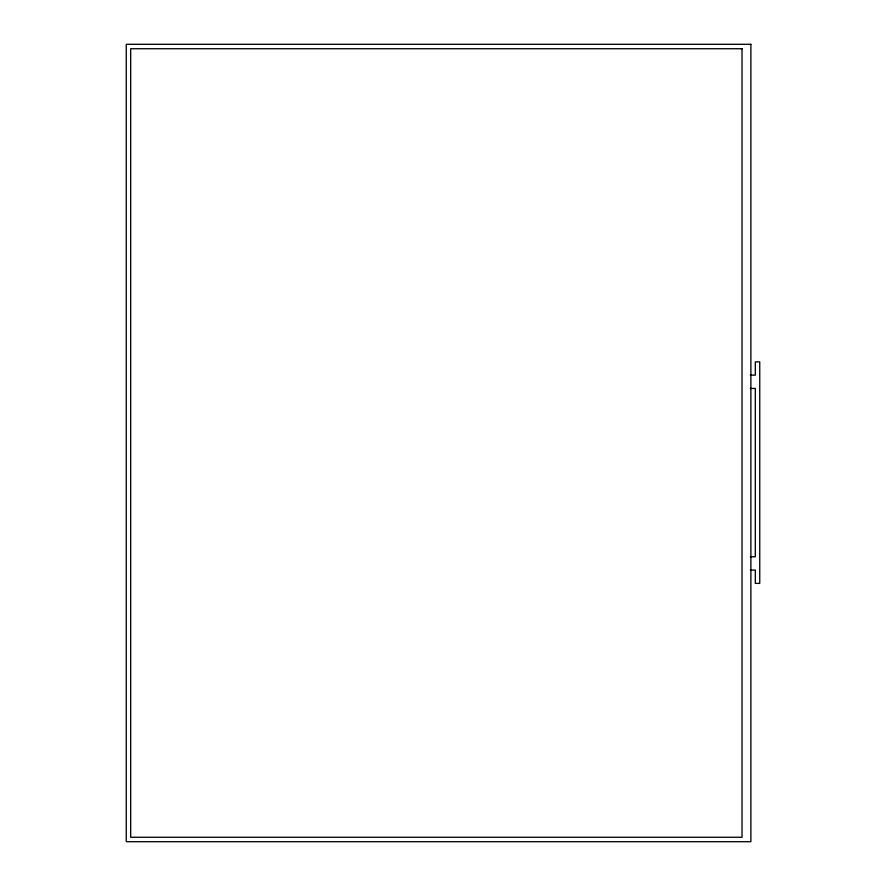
<?xml version="1.0" encoding="UTF-8"?>
<svg xmlns="http://www.w3.org/2000/svg" width="886" height="886" viewBox="0 0 886 886"><rect width="100%" height="100%" fill="white"/><g stroke="black" fill="none" stroke-linecap="round" stroke-linejoin="round"><path stroke-width="1.33" d="M750.254 375.155L755.315 375.155L755.315 361.865L759.745 361.865L759.745 583.365L755.315 583.365L755.315 570.075L750.254 570.075M750.254 388.445L755.315 388.445L755.315 556.785L750.254 556.785M750.885 44.3L126.255 44.3L126.255 841.7L750.885 841.7L750.885 44.3M742.025 48.73L130.685 48.73L130.685 837.27L742.025 837.27L742.025 48.73"/></g></svg>
